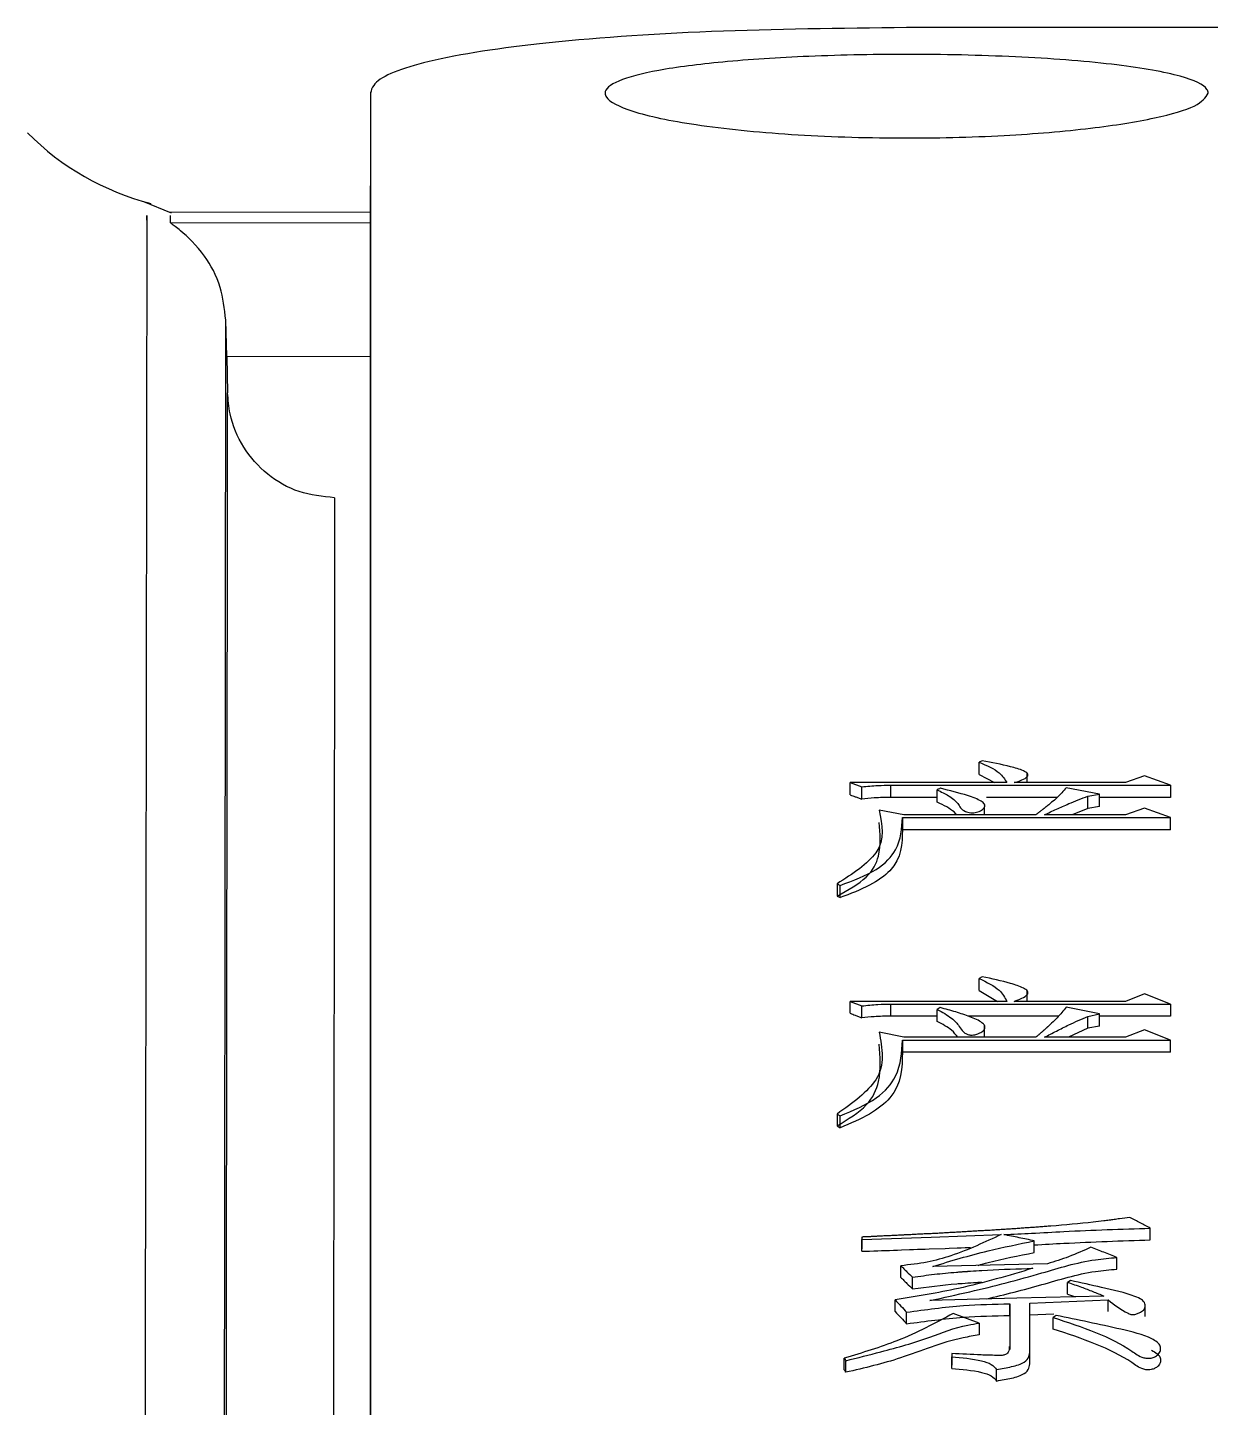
# Model space of a CAD drawing. Header units: millimetres. Extents: x 2016 to 4452, y 736 to 2459.
# Drawn here: x 2580.72 to 2589.54, y 2292.31 to 2302.61 of the extents above; entities that cross this region are included whole.
import ezdxf

# ---------------------------------------------------------------- set-up
doc = ezdxf.new("R2010")
doc.units = ezdxf.units.MM

msp = doc.modelspace()

# ---------------------------------------------------------------- linework, layer by layer
at = {"color": 7, "linetype": 'Continuous', "lineweight": 25}
for p, q in [((2624.274, 2302.604), (2587.274, 2302.605)), ((2583.274, 2302.123), (2583.274, 2301.431)), ((2581.788, 2301.22), (2581.584, 2301.306)), ((2581.78, 2301.203), (2581.78, 2301.151)), ((2583.274, 2301.226), (2581.781, 2301.229)), ((2581.78, 2301.151), (2583.274, 2301.148)), ((2582.194, 2300.42), (2582.194, 2300.423)), ((2582.201, 2300.151), (2582.194, 2300.423)), ((2582.201, 2300.151), (2582.208, 2299.881)), ((2583.274, 2300.149), (2582.201, 2300.151)), ((2587.837, 2297.135), (2587.815, 2297.124)), ((2587.815, 2297.032), (2587.815, 2297.124)), ((2587.815, 2297.032), (2587.929, 2296.971)), ((2588.174, 2296.971), (2588.174, 2297.041)), ((2589.048, 2297.021), (2588.908, 2296.971)), ((2589.243, 2296.952), (2589.048, 2297.021)), ((2586.853, 2296.879), (2586.853, 2296.971)), ((2586.853, 2296.971), (2586.939, 2296.94)), ((2588.021, 2296.971), (2586.853, 2296.971)), ((2586.939, 2296.848), (2586.939, 2296.94)), ((2587.155, 2296.86), (2587.155, 2296.952)), ((2587.155, 2296.952), (2589.243, 2296.952)), ((2587.502, 2296.825), (2587.502, 2296.917)), ((2588.908, 2296.971), (2588.075, 2296.971)), ((2588.713, 2296.886), (2588.464, 2296.933)), ((2588.627, 2296.871), (2588.713, 2296.886)), ((2588.713, 2296.794), (2588.713, 2296.886)), ((2589.243, 2296.952), (2589.243, 2296.86)), ((2587.502, 2296.86), (2587.155, 2296.86)), ((2587.856, 2296.804), (2587.856, 2296.809)), ((2587.856, 2296.731), (2587.856, 2296.79)), ((2588.396, 2296.86), (2587.871, 2296.86)), ((2588.627, 2296.779), (2588.509, 2296.731)), ((2588.627, 2296.779), (2588.627, 2296.871)), ((2588.713, 2296.794), (2588.627, 2296.779)), ((2589.243, 2296.86), (2588.713, 2296.86)), ((2589.048, 2296.781), (2588.908, 2296.731)), ((2589.243, 2296.711), (2589.048, 2296.781)), ((2587.253, 2296.731), (2587.069, 2296.766)), ((2587.242, 2296.711), (2587.242, 2296.619)), ((2587.242, 2296.711), (2589.243, 2296.711)), ((2588.237, 2296.731), (2587.253, 2296.731)), ((2588.908, 2296.731), (2588.302, 2296.731)), ((2589.243, 2296.619), (2589.243, 2296.711)), ((2589.243, 2296.619), (2587.242, 2296.619)), ((2586.755, 2296.216), (2586.755, 2296.125)), ((2586.755, 2296.216), (2586.777, 2296.204)), ((2586.777, 2296.113), (2586.777, 2296.204)), ((2586.755, 2296.125), (2586.777, 2296.113)), ((2587.837, 2295.523), (2587.815, 2295.51)), ((2587.815, 2295.42), (2587.815, 2295.51)), ((2586.853, 2295.25), (2586.853, 2295.339)), ((2586.853, 2295.339), (2586.939, 2295.305)), ((2588.021, 2295.339), (2586.853, 2295.339)), ((2587.815, 2295.42), (2587.951, 2295.339)), ((2588.908, 2295.339), (2588.075, 2295.339)), ((2588.174, 2295.339), (2588.174, 2295.418)), ((2589.048, 2295.395), (2588.908, 2295.339)), ((2589.243, 2295.318), (2589.048, 2295.395)), ((2586.939, 2295.215), (2586.939, 2295.305)), ((2587.155, 2295.228), (2587.155, 2295.318)), ((2587.155, 2295.318), (2589.243, 2295.318)), ((2587.523, 2295.292), (2587.502, 2295.279)), ((2588.713, 2295.245), (2588.464, 2295.296)), ((2588.627, 2295.227), (2588.713, 2295.245)), ((2588.713, 2295.155), (2588.713, 2295.245)), ((2589.243, 2295.318), (2589.243, 2295.228)), ((2587.502, 2295.228), (2587.155, 2295.228)), ((2588.407, 2295.228), (2587.735, 2295.228)), ((2587.855, 2295.071), (2587.855, 2295.161)), ((2588.627, 2295.138), (2588.481, 2295.071)), ((2588.627, 2295.138), (2588.627, 2295.227)), ((2588.713, 2295.155), (2588.627, 2295.138)), ((2589.243, 2295.228), (2588.713, 2295.228)), ((2587.253, 2295.071), (2587.069, 2295.11)), ((2587.242, 2295.049), (2587.242, 2294.959)), ((2587.242, 2295.049), (2589.243, 2295.049)), ((2588.237, 2295.071), (2587.253, 2295.071)), ((2588.908, 2295.071), (2588.302, 2295.071)), ((2589.048, 2295.127), (2588.908, 2295.071)), ((2589.243, 2295.049), (2589.048, 2295.127)), ((2589.243, 2294.959), (2589.243, 2295.049)), ((2589.243, 2294.959), (2587.242, 2294.959)), ((2586.755, 2294.498), (2586.755, 2294.409)), ((2586.755, 2294.498), (2586.777, 2294.484)), ((2586.755, 2294.409), (2586.777, 2294.396)), ((2586.777, 2294.396), (2586.777, 2294.484)), ((2589.092, 2293.559), (2589.092, 2293.646)), ((2586.939, 2293.58), (2586.939, 2293.493)), ((2586.939, 2293.474), (2586.939, 2293.561)), ((2586.939, 2293.474), (2586.939, 2293.493)), ((2588.226, 2293.464), (2588.226, 2293.552)), ((2588.324, 2293.381), (2587.469, 2293.361)), ((2588.843, 2293.341), (2588.843, 2293.428)), ((2587.231, 2293.279), (2587.231, 2293.366)), ((2587.318, 2293.193), (2587.318, 2293.28)), ((2588.475, 2293.154), (2588.475, 2293.242)), ((2587.188, 2293.024), (2587.188, 2293.111)), ((2588.043, 2293.082), (2588.043, 2292.785)), ((2588.194, 2293.087), (2588.778, 2293.111)), ((2588.194, 2292.731), (2588.194, 2293.087)), ((2588.475, 2293.154), (2588.533, 2293.135)), ((2589.053, 2293.061), (2589.053, 2293.076)), ((2587.274, 2292.933), (2587.274, 2293.019)), ((2587.815, 2292.937), (2587.621, 2293.01)), ((2588.043, 2292.995), (2588.043, 2292.742)), ((2588.194, 2293), (2588.372, 2293.008)), ((2588.389, 2292.995), (2588.367, 2292.98)), ((2588.367, 2292.894), (2588.367, 2292.98)), ((2589.053, 2292.988), (2589.053, 2293.059)), ((2587.815, 2292.937), (2587.815, 2292.85)), ((2586.809, 2292.59), (2586.809, 2292.677)), ((2587.61, 2292.711), (2587.61, 2292.625)), ((2587.61, 2292.6), (2587.61, 2292.687)), ((2588.194, 2292.644), (2588.194, 2292.731)), ((2587.61, 2292.6), (2587.61, 2292.625)), ((2587.945, 2292.506), (2587.945, 2292.593))]:
    msp.add_line(p, q, dxfattribs=at)
at = {"color": 7, "linetype": 'Continuous', "lineweight": 25, "flags": 128}
for points in [[(2587.523, 2296.929), (2587.518, 2296.926), (2587.51, 2296.922), (2587.502, 2296.917)], [(2587.502, 2295.189), (2587.502, 2295.223), (2587.502, 2295.251), (2587.502, 2295.279)], [(2586.939, 2293.561), (2587.458, 2293.58), (2587.978, 2293.599)], [(2586.939, 2293.474), (2586.998, 2293.476), (2587.028, 2293.477), (2587.058, 2293.478), (2587.087, 2293.479), (2587.117, 2293.48), (2587.147, 2293.481), (2587.176, 2293.482), (2587.206, 2293.483), (2587.236, 2293.485), (2587.295, 2293.487), (2587.324, 2293.488), (2587.354, 2293.489), (2587.384, 2293.49), (2587.413, 2293.491), (2587.443, 2293.492), (2587.562, 2293.496), (2587.591, 2293.497), (2587.65, 2293.5), (2587.68, 2293.501), (2587.71, 2293.502), (2587.739, 2293.503), (2587.751, 2293.503)], [(2588.497, 2293.256), (2588.486, 2293.249), (2588.475, 2293.242)], [(2588.746, 2293.14), (2588.097, 2293.124), (2587.448, 2293.107)], [(2588.043, 2292.995), (2588.043, 2293.024), (2588.043, 2293.053), (2588.043, 2293.082)], [(2586.82, 2292.571), (2586.82, 2292.606), (2586.82, 2292.632), (2586.82, 2292.657)]]:
    msp.add_lwpolyline(points, dxfattribs=at)
at = {"color": 7, "linetype": 'Continuous', "lineweight": 25}
msp.add_arc((2582.133, 2303.23), 2, 224.8775, 255.5765, dxfattribs=at)
for points, knots in [([(2587.274, 2302.605), (2586.78, 2302.6), (2585.79, 2302.588), (2584.504, 2302.496), (2583.622, 2302.356), (2583.299, 2302.217), (2583.279, 2302.135), (2583.274, 2302.116)], [0, 0, 0, 0, 0.247809, 0.496064, 0.726764, 0.933891, 1, 1, 1, 1]), ([(2589.524, 2302.115), (2589.503, 2302.083), (2589.462, 2302.019), (2589.14, 2301.927), (2588.651, 2301.848), (2587.992, 2301.793), (2587.211, 2301.774), (2586.398, 2301.801), (2585.686, 2301.873), (2585.201, 2301.975), (2585.039, 2302.061), (2585.013, 2302.138), (2585.095, 2302.209), (2585.405, 2302.29), (2585.897, 2302.354), (2586.555, 2302.396), (2587.336, 2302.411), (2588.149, 2302.391), (2588.861, 2302.334), (2589.344, 2302.249), (2589.512, 2302.17), (2589.522, 2302.125), (2589.524, 2302.115)], [0, 0, 0, 0, 0.046277, 0.09272, 0.141716, 0.195191, 0.253686, 0.315262, 0.376912, 0.43437, 0.485817, 0.500005, 0.546255, 0.592702, 0.641799, 0.695156, 0.753515, 0.815398, 0.876863, 0.934161, 0.985737, 1, 1, 1, 1]), ([(2583.274, 2302.116), (2583.274, 2302.012), (2583.274, 2301.491), (2583.274, 2300.124), (2583.274, 2297.964), (2583.274, 2295.346), (2583.274, 2292.883), (2583.274, 2289.375), (2583.274, 2286.232), (2583.274, 2281.917), (2583.274, 2277.23), (2583.274, 2272.098), (2583.274, 2266.674), (2583.274, 2262.116), (2583.274, 2256.193), (2583.274, 2251.287), (2583.274, 2244.608), (2583.275, 2240.316), (2583.275, 2237.315)], [0, 0, 0, 0, 0.020124, 0.100733, 0.181328, 0.221587, 0.302184, 0.342442, 0.423039, 0.463298, 0.543894, 0.624491, 0.664749, 0.745346, 0.785604, 0.8662, 0.906458, 1, 1, 1, 1]), ([(2583.274, 2271.026), (2583.274, 2272.21), (2583.274, 2274.464), (2583.274, 2278.504), (2583.274, 2282.212), (2583.274, 2286.446), (2583.274, 2289.52), (2583.274, 2292.932), (2583.274, 2295.91), (2583.274, 2298.253), (2583.274, 2300.194), (2583.274, 2300.927), (2583.274, 2301.424)], [0, 0, 0, 0, 0.072858, 0.13859, 0.270184, 0.335916, 0.467513, 0.533245, 0.664841, 0.796434, 0.862166, 1, 1, 1, 1]), ([(2581.605, 2301.168), (2581.605, 2301.196), (2581.605, 2301.284), (2581.604, 2300.298), (2581.601, 2298.285), (2581.597, 2295.222), (2581.591, 2291.834), (2581.586, 2288.497), (2581.582, 2285.427), (2581.576, 2281.784), (2581.569, 2277.513), (2581.562, 2272.867), (2581.555, 2267.92), (2581.546, 2262.75), (2581.537, 2257.066), (2581.527, 2250.869), (2581.517, 2244.185), (2581.509, 2239.494), (2581.505, 2237.1)], [0, 0, 0, 0, 0.039342, 0.122943, 0.206183, 0.289063, 0.371582, 0.416612, 0.465601, 0.518547, 0.575452, 0.636313, 0.690059, 0.746552, 0.805793, 0.867782, 0.932518, 1, 1, 1, 1]), ([(2582.194, 2300.423), (2582.184, 2300.507), (2582.162, 2300.693), (2582.027, 2300.932), (2581.877, 2301.078), (2581.789, 2301.14), (2581.783, 2301.148), (2581.78, 2301.151)], [0, 0, 0, 0, 0.202377, 0.447822, 0.758573, 0.919939, 1, 1, 1, 1]), ([(2582.11, 2236.965), (2582.115, 2240.264), (2582.124, 2246.862), (2582.137, 2256.292), (2582.149, 2265.173), (2582.16, 2273.331), (2582.17, 2280.631), (2582.178, 2286.948), (2582.185, 2292.173), (2582.19, 2296.221), (2582.193, 2298.625), (2582.194, 2299.938), (2582.194, 2300.26), (2582.194, 2300.42)], [0, 0, 0, 0, 0.0981345, 0.196269, 0.2944034, 0.3925379, 0.4906723, 0.5888066, 0.686941, 0.7850753, 0.8832097, 0.9416048, 1, 1, 1, 1]), ([(2582.124, 2236.916), (2582.128, 2239.302), (2582.134, 2244.008), (2582.143, 2250.757), (2582.152, 2257.1), (2582.16, 2262.995), (2582.167, 2268.426), (2582.175, 2274.159), (2582.183, 2279.927), (2582.19, 2285.408), (2582.196, 2289.875), (2582.2, 2293.398), (2582.203, 2296.061), (2582.206, 2297.96), (2582.207, 2299.191), (2582.207, 2299.706), (2582.208, 2299.856), (2582.208, 2299.881)], [0, 0, 0, 0, 0.07139, 0.140843, 0.208359, 0.273937, 0.337578, 0.399281, 0.488173, 0.572709, 0.652888, 0.72871, 0.800173, 0.867277, 0.930021, 0.988406, 1, 1, 1, 1]), ([(2583.006, 2299.097), (2582.916, 2299.106), (2582.736, 2299.125), (2582.497, 2299.263), (2582.316, 2299.466), (2582.223, 2299.686), (2582.212, 2299.828), (2582.208, 2299.881)], [0, 0, 0, 0, 0.217636, 0.435267, 0.653067, 0.871221, 1, 1, 1, 1]), ([(2583.006, 2299.097), (2583.006, 2299.005), (2583.006, 2298.835), (2583.005, 2298.387), (2583.005, 2297.847), (2583.004, 2297.171), (2583.003, 2296.363), (2583.002, 2295.423), (2583, 2294.352), (2582.998, 2292.642), (2582.995, 2289.956), (2582.99, 2285.806), (2582.983, 2280.59), (2582.976, 2274.983), (2582.968, 2269.306), (2582.961, 2263.838), (2582.953, 2257.826), (2582.943, 2251.278), (2582.934, 2244.235), (2582.927, 2239.293), (2582.923, 2236.779)], [0, 0, 0, 0, 0.037781, 0.069081, 0.100468, 0.131943, 0.163506, 0.195157, 0.226895, 0.258722, 0.330934, 0.408983, 0.49287, 0.582593, 0.645672, 0.711347, 0.779618, 0.850484, 0.923944, 1, 1, 1, 1]), ([(2587.815, 2297.124), (2587.872, 2297.099), (2587.973, 2297.054), (2588.006, 2296.996), (2588.021, 2296.971)], [0, 0, 0, 0, 0.5653913, 1, 1, 1, 1]), ([(2588.075, 2296.971), (2588.095, 2296.977), (2588.135, 2296.99), (2588.172, 2297.01), (2588.181, 2297.027), (2588.176, 2297.043), (2588.133, 2297.067), (2588.019, 2297.1), (2587.909, 2297.122), (2587.837, 2297.135)], [0, 0, 0, 0, 0.120783, 0.237942, 0.284243, 0.33082, 0.424981, 0.62081, 1, 1, 1, 1]), ([(2586.853, 2296.879), (2586.865, 2296.875), (2586.886, 2296.868), (2586.914, 2296.857), (2586.931, 2296.851), (2586.939, 2296.848)], [0, 0, 0, 0, 0.4286101, 0.7143044, 1, 1, 1, 1]), ([(2586.939, 2296.94), (2586.979, 2296.944), (2587.05, 2296.951), (2587.123, 2296.952), (2587.155, 2296.952)], [0, 0, 0, 0, 0.558835, 1, 1, 1, 1]), ([(2587.502, 2296.917), (2587.531, 2296.903), (2587.595, 2296.872), (2587.664, 2296.818), (2587.677, 2296.768), (2587.729, 2296.75), (2587.752, 2296.746), (2587.775, 2296.746), (2587.798, 2296.75), (2587.823, 2296.759), (2587.845, 2296.774), (2587.861, 2296.793), (2587.856, 2296.813), (2587.819, 2296.843), (2587.706, 2296.884), (2587.595, 2296.912), (2587.524, 2296.929), (2587.523, 2296.929)], [0, 0, 0, 0, 0.117809, 0.254848, 0.391031, 0.410857, 0.430654, 0.450876, 0.468611, 0.491916, 0.540003, 0.576761, 0.613939, 0.66464, 0.78945, 0.997759, 1, 1, 1, 1]), ([(2588.464, 2296.933), (2588.443, 2296.908), (2588.411, 2296.871), (2588.368, 2296.834), (2588.35, 2296.82), (2588.343, 2296.814), (2588.336, 2296.808), (2588.33, 2296.803), (2588.325, 2296.799), (2588.321, 2296.796), (2588.318, 2296.793), (2588.314, 2296.791), (2588.311, 2296.788), (2588.306, 2296.784), (2588.302, 2296.781), (2588.299, 2296.778), (2588.295, 2296.775), (2588.291, 2296.772), (2588.286, 2296.769), (2588.283, 2296.766), (2588.278, 2296.762), (2588.274, 2296.759), (2588.271, 2296.756), (2588.267, 2296.753), (2588.263, 2296.751), (2588.258, 2296.747), (2588.255, 2296.744), (2588.25, 2296.74), (2588.246, 2296.737), (2588.242, 2296.734), (2588.239, 2296.732), (2588.237, 2296.731)], [0, 0, 0, 0, 0.353012, 0.528911, 0.550896, 0.572881, 0.61685, 0.638835, 0.649827, 0.671812, 0.682805, 0.693797, 0.715782, 0.726774, 0.748759, 0.759751, 0.770744, 0.792728, 0.803721, 0.825705, 0.836698, 0.858683, 0.869675, 0.880667, 0.902652, 0.913644, 0.935629, 0.946622, 0.968606, 0.979599, 1, 1, 1, 1]), ([(2587.155, 2296.86), (2587.114, 2296.86), (2587.041, 2296.859), (2586.97, 2296.852), (2586.939, 2296.848)], [0, 0, 0, 0, 0.561086, 1, 1, 1, 1]), ([(2587.648, 2296.731), (2587.645, 2296.734), (2587.618, 2296.766), (2587.563, 2296.797), (2587.509, 2296.822), (2587.502, 2296.825)], [0, 0, 0, 0, 0.110635, 0.886447, 1, 1, 1, 1]), ([(2588.302, 2296.731), (2588.332, 2296.745), (2588.392, 2296.773), (2588.497, 2296.821), (2588.579, 2296.852), (2588.627, 2296.871)], [0, 0, 0, 0, 0.28957, 0.579171, 1, 1, 1, 1]), ([(2587.069, 2296.766), (2587.092, 2296.657), (2587.132, 2296.46), (2586.871, 2296.291), (2586.755, 2296.216)], [0, 0, 0, 0, 0.55707, 1, 1, 1, 1]), ([(2586.755, 2296.125), (2586.837, 2296.17), (2586.998, 2296.26), (2587.09, 2296.455), (2587.077, 2296.591), (2587.069, 2296.674)], [0, 0, 0, 0, 0.284866, 0.563033, 1, 1, 1, 1]), ([(2586.777, 2296.204), (2586.876, 2296.241), (2587.07, 2296.315), (2587.232, 2296.498), (2587.238, 2296.63), (2587.242, 2296.711)], [0, 0, 0, 0, 0.2878172, 0.565935, 1, 1, 1, 1]), ([(2587.242, 2296.619), (2587.241, 2296.515), (2587.24, 2296.368), (2587.007, 2296.2), (2586.854, 2296.142), (2586.777, 2296.113)], [0, 0, 0, 0, 0.551532, 0.772844, 1, 1, 1, 1]), ([(2587.815, 2295.51), (2587.872, 2295.482), (2587.973, 2295.433), (2588.006, 2295.368), (2588.021, 2295.339)], [0, 0, 0, 0, 0.565391, 1, 1, 1, 1]), ([(2588.075, 2295.339), (2588.095, 2295.346), (2588.135, 2295.36), (2588.172, 2295.383), (2588.181, 2295.402), (2588.176, 2295.42), (2588.133, 2295.446), (2588.02, 2295.484), (2587.91, 2295.508), (2587.837, 2295.523)], [0, 0, 0, 0, 0.120818, 0.238007, 0.284295, 0.33086, 0.424999, 0.620775, 1, 1, 1, 1]), ([(2586.853, 2295.25), (2586.865, 2295.245), (2586.886, 2295.237), (2586.914, 2295.225), (2586.931, 2295.219), (2586.939, 2295.215)], [0, 0, 0, 0, 0.42861, 0.714304, 1, 1, 1, 1]), ([(2586.939, 2295.305), (2586.979, 2295.309), (2587.05, 2295.317), (2587.123, 2295.318), (2587.155, 2295.318)], [0, 0, 0, 0, 0.558835, 1, 1, 1, 1]), ([(2587.502, 2295.279), (2587.54, 2295.258), (2587.61, 2295.22), (2587.664, 2295.16), (2587.687, 2295.118), (2587.716, 2295.097), (2587.737, 2295.089), (2587.751, 2295.087), (2587.766, 2295.087), (2587.788, 2295.09), (2587.816, 2295.1), (2587.844, 2295.116), (2587.859, 2295.138), (2587.858, 2295.16), (2587.824, 2295.192), (2587.748, 2295.225), (2587.641, 2295.261), (2587.563, 2295.282), (2587.523, 2295.292)], [0, 0, 0, 0, 0.156027, 0.282026, 0.363634, 0.404884, 0.41922, 0.430594, 0.442017, 0.458331, 0.488158, 0.530974, 0.573109, 0.616801, 0.655305, 0.770242, 0.882988, 1, 1, 1, 1]), ([(2588.464, 2295.296), (2588.443, 2295.269), (2588.411, 2295.228), (2588.368, 2295.187), (2588.35, 2295.17), (2588.343, 2295.164), (2588.336, 2295.157), (2588.33, 2295.151), (2588.325, 2295.147), (2588.322, 2295.144), (2588.318, 2295.141), (2588.314, 2295.138), (2588.311, 2295.134), (2588.306, 2295.13), (2588.302, 2295.127), (2588.299, 2295.124), (2588.295, 2295.121), (2588.291, 2295.117), (2588.287, 2295.113), (2588.283, 2295.11), (2588.278, 2295.106), (2588.274, 2295.103), (2588.271, 2295.1), (2588.267, 2295.096), (2588.263, 2295.093), (2588.258, 2295.089), (2588.255, 2295.086), (2588.25, 2295.082), (2588.246, 2295.078), (2588.242, 2295.075), (2588.239, 2295.072), (2588.237, 2295.071)], [0, 0, 0, 0, 0.353012, 0.528911, 0.550896, 0.572881, 0.61685, 0.638835, 0.649827, 0.671812, 0.682805, 0.693797, 0.715782, 0.726774, 0.748759, 0.759751, 0.770744, 0.792728, 0.803721, 0.825706, 0.836698, 0.858683, 0.869675, 0.880667, 0.902652, 0.913645, 0.935629, 0.946622, 0.968606, 0.979599, 1, 1, 1, 1]), ([(2587.155, 2295.228), (2587.114, 2295.228), (2587.041, 2295.227), (2586.97, 2295.219), (2586.939, 2295.215)], [0, 0, 0, 0, 0.5610854, 1, 1, 1, 1]), ([(2587.655, 2295.071), (2587.642, 2295.089), (2587.609, 2295.133), (2587.541, 2295.168), (2587.502, 2295.189)], [0, 0, 0, 0, 0.408631, 1, 1, 1, 1]), ([(2588.302, 2295.071), (2588.332, 2295.086), (2588.392, 2295.118), (2588.497, 2295.171), (2588.579, 2295.206), (2588.627, 2295.227)], [0, 0, 0, 0, 0.28957, 0.579171, 1, 1, 1, 1]), ([(2587.069, 2295.11), (2587.092, 2294.988), (2587.132, 2294.77), (2586.871, 2294.581), (2586.755, 2294.498)], [0, 0, 0, 0, 0.55707, 1, 1, 1, 1]), ([(2586.777, 2294.484), (2586.876, 2294.526), (2587.07, 2294.608), (2587.232, 2294.812), (2587.238, 2294.959), (2587.242, 2295.049)], [0, 0, 0, 0, 0.287817, 0.565935, 1, 1, 1, 1]), ([(2586.755, 2294.409), (2586.837, 2294.46), (2586.999, 2294.559), (2587.09, 2294.776), (2587.077, 2294.928), (2587.069, 2295.02)], [0, 0, 0, 0, 0.284866, 0.563033, 1, 1, 1, 1]), ([(2587.242, 2294.959), (2587.241, 2294.843), (2587.24, 2294.679), (2587.007, 2294.492), (2586.854, 2294.428), (2586.777, 2294.396)], [0, 0, 0, 0, 0.551532, 0.772844, 1, 1, 1, 1]), ([(2588.94, 2293.726), (2588.914, 2293.723), (2588.875, 2293.718), (2588.83, 2293.712), (2588.797, 2293.707), (2588.771, 2293.704), (2588.726, 2293.698), (2588.588, 2293.682), (2588.442, 2293.669), (2588.309, 2293.659), (2588.269, 2293.656), (2588.235, 2293.653), (2588.202, 2293.651), (2588.175, 2293.649), (2588.142, 2293.647), (2588.115, 2293.645), (2588.082, 2293.642), (2588.055, 2293.641), (2588.022, 2293.638), (2587.988, 2293.636), (2587.955, 2293.634), (2587.922, 2293.632), (2587.895, 2293.63), (2587.861, 2293.628), (2587.835, 2293.627), (2587.801, 2293.625), (2587.768, 2293.623), (2587.734, 2293.621), (2587.701, 2293.619), (2587.674, 2293.617), (2587.64, 2293.615), (2587.614, 2293.614), (2587.58, 2293.612), (2587.547, 2293.61), (2587.513, 2293.608), (2587.48, 2293.607), (2587.453, 2293.605), (2587.419, 2293.604), (2587.392, 2293.602), (2587.359, 2293.601), (2587.332, 2293.599), (2587.309, 2293.598), (2587.292, 2293.597), (2587.275, 2293.596), (2587.258, 2293.596), (2587.242, 2293.595), (2587.228, 2293.594), (2587.211, 2293.593), (2587.198, 2293.593), (2587.181, 2293.592), (2587.164, 2293.591), (2587.148, 2293.59), (2587.131, 2293.589), (2587.117, 2293.589), (2587.101, 2293.588), (2587.087, 2293.587), (2587.074, 2293.587), (2587.064, 2293.586), (2587.054, 2293.586), (2587.045, 2293.585), (2587.037, 2293.585), (2587.029, 2293.584), (2587.02, 2293.584), (2587.012, 2293.584), (2587.005, 2293.583), (2586.997, 2293.583), (2586.99, 2293.583), (2586.982, 2293.582), (2586.973, 2293.582), (2586.965, 2293.581), (2586.957, 2293.581), (2586.949, 2293.581), (2586.942, 2293.58), (2586.939, 2293.58)], [0, 0, 0, 0, 0.039919, 0.059879, 0.069858, 0.089818, 0.099798, 0.139719, 0.299508, 0.319468, 0.339427, 0.359387, 0.369367, 0.389326, 0.399306, 0.419265, 0.429245, 0.449205, 0.459184, 0.479144, 0.499103, 0.509083, 0.529043, 0.539022, 0.558982, 0.568962, 0.588921, 0.608881, 0.61886, 0.63882, 0.648799, 0.668759, 0.678739, 0.698698, 0.718658, 0.728637, 0.748597, 0.758577, 0.778536, 0.788516, 0.808475, 0.818455, 0.823445, 0.833425, 0.843404, 0.848394, 0.858374, 0.863364, 0.873344, 0.878333, 0.888313, 0.898293, 0.903283, 0.913263, 0.918252, 0.928232, 0.933222, 0.938212, 0.943202, 0.948192, 0.950687, 0.955676, 0.960666, 0.963161, 0.968151, 0.970646, 0.975636, 0.978131, 0.983121, 0.988111, 0.990605, 0.995303, 1, 1, 1, 1]), ([(2589.092, 2293.646), (2589.067, 2293.66), (2589.016, 2293.686), (2588.966, 2293.713), (2588.94, 2293.726)], [0, 0, 0, 0, 0.5, 1, 1, 1, 1]), ([(2587.978, 2293.599), (2587.859, 2293.543), (2587.692, 2293.463), (2587.43, 2293.388), (2587.298, 2293.374), (2587.231, 2293.366)], [0, 0, 0, 0, 0.5523735, 0.7751101, 1, 1, 1, 1]), ([(2587.999, 2293.599), (2588.068, 2293.602), (2588.218, 2293.608), (2588.581, 2293.63), (2588.877, 2293.64), (2589.092, 2293.646)], [0, 0, 0, 0, 0.189811, 0.410522, 1, 1, 1, 1]), ([(2588.226, 2293.552), (2588.188, 2293.56), (2588.113, 2293.575), (2588.037, 2293.591), (2587.999, 2293.599)], [0, 0, 0, 0, 0.5, 1, 1, 1, 1]), ([(2586.939, 2293.58), (2586.939, 2293.578), (2586.939, 2293.575), (2586.939, 2293.57), (2586.939, 2293.565), (2586.939, 2293.563), (2586.939, 2293.561)], [0, 0, 0, 0, 0.34, 0.56, 0.78, 1, 1, 1, 1]), ([(2587.469, 2293.361), (2587.605, 2293.402), (2587.848, 2293.475), (2588.11, 2293.528), (2588.226, 2293.552)], [0, 0, 0, 0, 0.5589855, 1, 1, 1, 1]), ([(2588.226, 2293.521), (2588.3, 2293.526), (2588.588, 2293.542), (2588.877, 2293.552), (2589.092, 2293.559)], [0, 0, 0, 0, 0.25589, 1, 1, 1, 1]), ([(2588.648, 2293.504), (2588.595, 2293.48), (2588.494, 2293.434), (2588.378, 2293.397), (2588.324, 2293.381)], [0, 0, 0, 0, 0.534115, 1, 1, 1, 1]), ([(2588.843, 2293.428), (2588.811, 2293.441), (2588.746, 2293.466), (2588.681, 2293.492), (2588.648, 2293.504)], [0, 0, 0, 0, 0.5, 1, 1, 1, 1]), ([(2587.448, 2293.107), (2587.548, 2293.128), (2587.833, 2293.19), (2588.239, 2293.295), (2588.587, 2293.405), (2588.789, 2293.423), (2588.843, 2293.428)], [0, 0, 0, 0, 0.210989, 0.603931, 0.893482, 1, 1, 1, 1]), ([(2587.807, 2293.369), (2587.832, 2293.376), (2587.965, 2293.414), (2588.109, 2293.442), (2588.226, 2293.464)], [0, 0, 0, 0, 0.187191, 1, 1, 1, 1]), ([(2588.216, 2293.347), (2588.034, 2293.293), (2587.709, 2293.196), (2587.348, 2293.137), (2587.188, 2293.111)], [0, 0, 0, 0, 0.5582866, 1, 1, 1, 1]), ([(2587.231, 2293.366), (2587.239, 2293.359), (2587.253, 2293.344), (2587.282, 2293.315), (2587.304, 2293.294), (2587.318, 2293.28)], [0, 0, 0, 0, 0.257188, 0.514375, 1, 1, 1, 1]), ([(2587.231, 2293.279), (2587.239, 2293.272), (2587.253, 2293.257), (2587.282, 2293.228), (2587.304, 2293.207), (2587.318, 2293.193)], [0, 0, 0, 0, 0.2574572, 0.5149143, 1, 1, 1, 1]), ([(2587.318, 2293.28), (2587.372, 2293.288), (2587.453, 2293.3), (2587.563, 2293.311), (2587.622, 2293.317), (2587.657, 2293.319), (2587.666, 2293.32), (2587.674, 2293.321), (2587.683, 2293.321), (2587.694, 2293.322), (2587.704, 2293.323), (2587.715, 2293.324), (2587.723, 2293.324), (2587.735, 2293.325), (2587.772, 2293.328), (2587.919, 2293.337), (2588.074, 2293.342), (2588.201, 2293.347), (2588.216, 2293.347)], [0, 0, 0, 0, 0.185843, 0.278745, 0.371654, 0.383266, 0.394877, 0.400683, 0.412294, 0.423905, 0.435517, 0.447128, 0.458739, 0.464545, 0.487768, 0.580663, 0.952366, 1, 1, 1, 1]), ([(2587.868, 2293.118), (2588.007, 2293.152), (2588.28, 2293.219), (2588.587, 2293.318), (2588.789, 2293.336), (2588.843, 2293.341)], [0, 0, 0, 0, 0.4335364, 0.8480804, 1, 1, 1, 1]), ([(2587.318, 2293.193), (2587.427, 2293.207), (2587.55, 2293.224), (2587.703, 2293.236), (2587.752, 2293.239), (2587.794, 2293.242), (2587.815, 2293.243), (2587.829, 2293.244), (2587.836, 2293.244)], [0, 0, 0, 0, 0.640516, 0.720423, 0.880251, 0.920204, 0.960157, 1, 1, 1, 1]), ([(2588.475, 2293.242), (2588.51, 2293.23), (2588.574, 2293.209), (2588.663, 2293.174), (2588.718, 2293.152), (2588.746, 2293.14)], [0, 0, 0, 0, 0.367027, 0.683421, 1, 1, 1, 1]), ([(2588.778, 2293.111), (2588.822, 2293.076), (2588.87, 2293.038), (2588.939, 2293.005), (2588.954, 2293.002), (2588.969, 2293.002), (2588.988, 2293.005), (2589.015, 2293.016), (2589.043, 2293.034), (2589.057, 2293.061), (2589.052, 2293.089), (2589.026, 2293.117), (2588.923, 2293.162), (2588.737, 2293.202), (2588.574, 2293.239), (2588.497, 2293.256)], [0, 0, 0, 0, 0.213502, 0.231462, 0.243028, 0.25469, 0.268683, 0.294821, 0.340397, 0.384399, 0.438731, 0.48193, 0.539954, 0.7829, 1, 1, 1, 1]), ([(2587.274, 2293.019), (2587.415, 2293.039), (2587.667, 2293.073), (2587.927, 2293.08), (2588.043, 2293.082)], [0, 0, 0, 0, 0.557505, 1, 1, 1, 1]), ([(2588.778, 2293.024), (2588.778, 2293.032), (2588.778, 2293.046), (2588.778, 2293.068), (2588.778, 2293.09), (2588.778, 2293.104), (2588.778, 2293.111)], [0, 0, 0, 0, 0.249999, 0.5, 0.75, 1, 1, 1, 1]), ([(2587.621, 2293.01), (2587.487, 2292.938), (2587.247, 2292.809), (2586.944, 2292.717), (2586.809, 2292.677)], [0, 0, 0, 0, 0.554583, 1, 1, 1, 1]), ([(2587.188, 2293.024), (2587.202, 2293.009), (2587.231, 2292.979), (2587.26, 2292.948), (2587.274, 2292.933)], [0, 0, 0, 0, 0.5, 1, 1, 1, 1]), ([(2587.274, 2292.933), (2587.415, 2292.952), (2587.667, 2292.986), (2587.927, 2292.993), (2588.043, 2292.995)], [0, 0, 0, 0, 0.55749, 1, 1, 1, 1]), ([(2588.367, 2292.98), (2588.583, 2292.909), (2588.835, 2292.824), (2589.008, 2292.689), (2589.058, 2292.676), (2589.074, 2292.675), (2589.09, 2292.676), (2589.111, 2292.68), (2589.133, 2292.689), (2589.156, 2292.708), (2589.17, 2292.734), (2589.17, 2292.767), (2589.146, 2292.797), (2589.059, 2292.848), (2588.793, 2292.912), (2588.55, 2292.962), (2588.389, 2292.995)], [0, 0, 0, 0, 0.369973, 0.433396, 0.441379, 0.448953, 0.456564, 0.46449, 0.480827, 0.49655, 0.526966, 0.55702, 0.587567, 0.618801, 0.747888, 1, 1, 1, 1]), ([(2586.82, 2292.657), (2586.908, 2292.679), (2587.121, 2292.734), (2587.43, 2292.818), (2587.649, 2292.914), (2587.787, 2292.933), (2587.815, 2292.937)], [0, 0, 0, 0, 0.257127, 0.627551, 0.922763, 1, 1, 1, 1]), ([(2589.102, 2292.735), (2589.117, 2292.727), (2589.146, 2292.711), (2589.17, 2292.68), (2589.17, 2292.648), (2589.156, 2292.622), (2589.133, 2292.603), (2589.111, 2292.594), (2589.09, 2292.59), (2589.074, 2292.588), (2589.058, 2292.59), (2589.008, 2292.603), (2588.835, 2292.738), (2588.583, 2292.822), (2588.367, 2292.894)], [0, 0, 0, 0, 0.050469, 0.09981, 0.148348, 0.197475, 0.222877, 0.249282, 0.262097, 0.274404, 0.286651, 0.299558, 0.402046, 1, 1, 1, 1]), ([(2587.815, 2292.85), (2587.775, 2292.843), (2587.558, 2292.808), (2587.267, 2292.676), (2586.959, 2292.603), (2586.82, 2292.571)], [0, 0, 0, 0, 0.1102202, 0.597884, 1, 1, 1, 1]), ([(2588.039, 2292.764), (2588.04, 2292.75), (2588.041, 2292.73), (2588.022, 2292.708), (2588, 2292.699), (2587.972, 2292.695), (2587.915, 2292.698), (2587.794, 2292.701), (2587.683, 2292.707), (2587.61, 2292.711)], [0, 0, 0, 0, 0.164101, 0.214047, 0.265056, 0.31784, 0.372519, 0.58801, 1, 1, 1, 1]), ([(2586.809, 2292.677), (2586.81, 2292.675), (2586.813, 2292.671), (2586.816, 2292.664), (2586.819, 2292.659), (2586.82, 2292.657)], [0, 0, 0, 0, 0.253292, 0.6266174, 1, 1, 1, 1]), ([(2587.61, 2292.711), (2587.61, 2292.708), (2587.61, 2292.704), (2587.61, 2292.697), (2587.61, 2292.692), (2587.61, 2292.688), (2587.61, 2292.687)], [0, 0, 0, 0, 0.34, 0.56, 0.78, 1, 1, 1, 1]), ([(2587.61, 2292.687), (2587.686, 2292.68), (2587.792, 2292.671), (2587.911, 2292.634), (2587.934, 2292.606), (2587.945, 2292.593)], [0, 0, 0, 0, 0.572733, 0.791395, 1, 1, 1, 1]), ([(2587.945, 2292.593), (2587.983, 2292.599), (2588.057, 2292.611), (2588.154, 2292.64), (2588.19, 2292.688), (2588.193, 2292.716), (2588.194, 2292.731)], [0, 0, 0, 0, 0.2925856, 0.5760087, 0.7889893, 1, 1, 1, 1]), ([(2586.82, 2292.571), (2586.819, 2292.572), (2586.817, 2292.576), (2586.814, 2292.582), (2586.811, 2292.587), (2586.809, 2292.59)], [0, 0, 0, 0, 0.253656, 0.507254, 1, 1, 1, 1]), ([(2587.61, 2292.6), (2587.686, 2292.594), (2587.792, 2292.585), (2587.911, 2292.547), (2587.934, 2292.52), (2587.945, 2292.506)], [0, 0, 0, 0, 0.5728883, 0.7915302, 1, 1, 1, 1]), ([(2587.945, 2292.506), (2587.983, 2292.513), (2588.057, 2292.525), (2588.154, 2292.554), (2588.19, 2292.601), (2588.193, 2292.63), (2588.194, 2292.644)], [0, 0, 0, 0, 0.292738, 0.576228, 0.789119, 1, 1, 1, 1])]:
    msp.add_open_spline(points, degree=3, knots=knots, dxfattribs=at)
msp.add_open_spline([(2587.188, 2293.111), (2587.202, 2293.096), (2587.231, 2293.065), (2587.26, 2293.035), (2587.274, 2293.019)], degree=3, dxfattribs=at)

doc.saveas('drawing.dxf')
